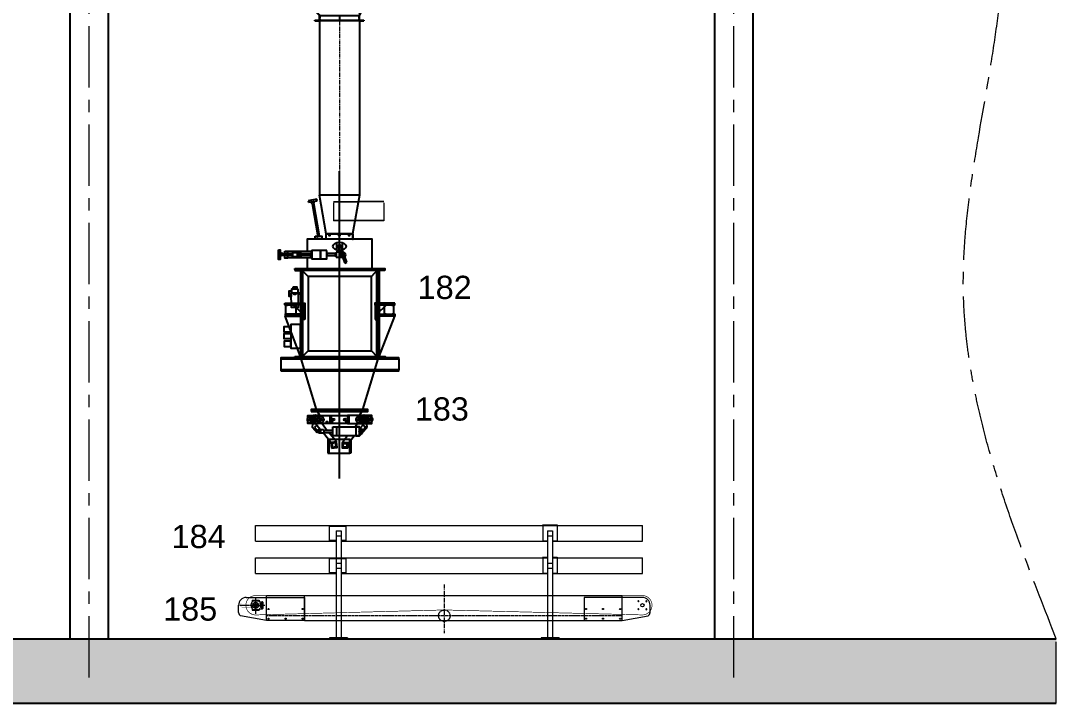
# Model space of a CAD drawing. Header units: millimetres. Extents: x 3220 to 226993, y 817 to 176024.
# Drawn here: x 173736 to 181768, y 77042 to 82332 of the extents above; entities that cross this region are included whole.
import ezdxf

# ---------------------------------------------------------------- set-up
doc = ezdxf.new("R2010")
doc.units = ezdxf.units.MM
for name, pattern in [('AXES', [50.8, 31.75, -6.35, 6.35, -6.35]), ('AXES2', [1.125, 0.75, -0.125, 0.125, -0.125]), ('DASHED2', [9.525, 6.35, -3.175]), ('DOT_CENTER', [14, 12, -1, 0, -1]), ('LONG_DASHED', [15, 10, -5])]:
    doc.linetypes.add(name, pattern=pattern)
for name, color, linetype in [('1', 7, 'Continuous'), ('AXES', 1, 'AXES2'), ('BANDE', 6, 'Continuous'), ('INTERROMPU', 3, 'DASHED2'), ('Repère', 76, 'Continuous')]:
    doc.layers.add(name, color=color, linetype=linetype)
doc.layers.add('Axe', color=1, linetype='AXES', lineweight=9)
doc.layers.add('DESSIN', color=7, linetype='Continuous', lineweight=25)
doc.styles.get("Standard").update_dxf_attribs({"font": 'arial.ttf'})

# ---------------------------------------------------------------- blocks, each defined once
blk = doc.blocks.new('section c-d')
h = blk.add_hatch()
h.set_pattern_fill('AR-CONC', color=256, scale=3)
h.paths.add_polyline_path([(-250, 0), (-1500, 0), (-1500, -500), (-250, -500)])
h.paths.add_polyline_path([(0, 0), (-250, 0), (-250, -500), (0, -500)])
h.paths.add_polyline_path([(250, 0), (0, 0), (0, -500), (250, -500)])
h.paths.add_polyline_path([(3000, 0), (250, 0), (250, -500), (3000, -500)])
h.paths.add_polyline_path([(6000, 0), (3000, 0), (3000, -500), (3250, -500), (6000, -500)])
h.paths.add_polyline_path([(9000, 0), (6000, 0), (6000, -500), (6250, -500), (9000, -500)])
h.paths.add_polyline_path([(12000, 0), (9000, 0), (9000, -500), (9250, -500), (12000, -500)])
h.paths.add_polyline_path([(15000, 0), (14750, 0), (12000, 0), (12000, -500), (15000, -500)])
h.paths.add_polyline_path([(23750, 0), (15000, 0), (15000, -500), (23750, -500)])
h.paths.add_polyline_path([(24000, 0), (23750, 0), (23750, -500), (24000, -500)])
h.paths.add_polyline_path([(24250, 0), (24000, 0), (24000, -500), (24250, -500)])
h.paths.add_polyline_path([(32500, 0), (24250, 0), (24250, -500), (32500, -500)])
for p, q in [((-1500, 0), (32500, 0)), ((-1500, -500), (32500, -500))]:
    blk.add_line(p, q)
at = {"color": 76}
for points in [[(24850, 0), (25150, 0), (25150, 6000), (24850, 6000)], [(29850, 0), (30150, 0), (30150, 6000), (29850, 6000)]]:
    blk.add_lwpolyline(points, close=True, dxfattribs=at)
at = {"layer": 'Axe', "ltscale": 15}
for p, q in [((25000, -300), (25000, 8219.3)), ((30000, -300), (30000, 8219.3)), ((32500, -500), (32500, 0))]:
    blk.add_line(p, q, dxfattribs=at)
blk.add_spline([(32500, 0), (31779.3, 2718.3), (32093.5, 5399.5), (31970.2, 6548.9), (31792.2, 7514.9), (31905.5, 8219.3)], degree=3, dxfattribs=at)
blk = doc.blocks.new('612060V__444', base_point=(-508147.4, -204176.8))
at = {"layer": '1', "color": 6, "linetype": 'Continuous'}
for p, q in [((-379429.8, -147737.6), (-379429.8, -147734.6)), ((-379429.8, -147734.6), (-378655.8, -147734.6)), ((-378655.8, -147737.6), (-379429.8, -147737.6)), ((-379133.3, -148004.6), (-379401.1, -147737.6)), ((-378684.1, -147737.6), (-378827.3, -148004.6)), ((-378655.8, -147734.6), (-378655.8, -147737.6)), ((-379133.3, -148038.6), (-379133.3, -148004.6)), ((-379130.3, -148004.6), (-378830.3, -148004.6)), ((-378827.3, -148004.6), (-378830.3, -148004.6)), ((-378827.3, -148004.6), (-378827.3, -148038.6)), ((-379170.3, -148041.6), (-379136.3, -148041.6)), ((-379170.3, -148044.6), (-379170.3, -148041.6)), ((-379170.3, -148044.6), (-379136.3, -148044.6)), ((-379136.3, -148041.6), (-378790.3, -148041.6)), ((-378980.3, -148044.6), (-379136.3, -148044.6)), ((-378824.3, -148044.6), (-378980.3, -148044.6)), ((-378824.3, -148044.6), (-378790.3, -148044.6)), ((-378790.3, -148041.6), (-378790.3, -148044.6))]:
    blk.add_line(p, q, dxfattribs=at)
at = {"layer": '1', "color": 3, "linetype": 'LONG_DASHED'}
for p, q in [((-379130.3, -148003.4), (-379399.8, -147734.6)), ((-378685.8, -147734.6), (-378830.3, -148003.4)), ((-379130.3, -148038.6), (-379130.3, -148003.4)), ((-378830.3, -148003.4), (-378830.3, -148038.6))]:
    blk.add_line(p, q, dxfattribs=at)
at = {"layer": '1', "color": 3, "linetype": 'DOT_CENTER'}
for p, q in [((-379042.8, -147734.6), (-379042.8, -147799.9)), ((-378980.3, -147999.4), (-378980.3, -148044.6))]:
    blk.add_line(p, q, dxfattribs=at)
at = {"layer": '1', "color": 2, "linetype": 'Continuous'}
blk.add_line((-379130.3, -148004.6), (-379133.3, -148004.6), dxfattribs=at)
at = {"layer": '1', "color": 6, "linetype": 'Continuous'}
for centre, start, end in [((-379136.3, -148038.6), 270, 0), ((-378824.3, -148038.6), 180, 270)]:
    blk.add_arc(centre, 3, start, end, dxfattribs=at)
at = {"layer": '1', "color": 3, "linetype": 'LONG_DASHED'}
for centre, start, end in [((-379136.3, -148038.6), 270, 0), ((-378824.3, -148038.6), 180, 270)]:
    blk.add_arc(centre, 6, start, end, dxfattribs=at)
blk = doc.blocks.new('181')
at = {"xscale": -1}
blk.add_blockref('612060V__444', (127571.6, -56444.1), dxfattribs=at)
blk = doc.blocks.new('weigh bagging L')
at = {"color": 1}
for p, q in [((0, -197.2), (0, 2183.4)), ((-407.9, 1138), (-407.9, 1160.9)), ((-347, 1137.2), (-347, 1160.9)), ((353.8, 1137.2), (353.8, 1160.9)), ((414.7, 1138), (414.7, 1160.9)), ((-408.1, 1084.8), (-408, 1056.4)), ((-347.9, 1084.4), (-347.9, 1057.2)), ((354.7, 1084.4), (354.7, 1057.2)), ((414.9, 1084.8), (414.8, 1056.4))]:
    blk.add_line(p, q, dxfattribs=at)
for p, q in [((-173.8, 1966.9), (-241.3, 1955.7)), ((-241.3, 1955.7), (-239.3, 1943.4)), ((-239.3, 1943.4), (-173.2, 1954.4)), ((-210.1, 1933.8), (-218.9, 1946.8)), ((-197.3, 1935.2), (-210.1, 1933.8)), ((-210.1, 1933.8), (-166.9, 1677.9)), ((-197.3, 1935.2), (-191.1, 1951.4)), ((-154.1, 1680.4), (-197.3, 1935.2)), ((-173.2, 1954.4), (-173.8, 1966.9)), ((-177.4, 1674), (-177.4, 1680.4)), ((-177.4, 1674), (-166.9, 1677.9)), ((-166.9, 1677.9), (-154.1, 1680.4)), ((-22.4, 1629.9), (-22.4, 1573.4)), ((-12, 1609.2), (3, 1615.2)), ((9.5, 1555.4), (-12, 1609.2)), ((3, 1615.2), (27.8, 1555.4)), ((22.2, 1630.6), (22.2, 1572.7)), ((-440.2, 1545.9), (-459.6, 1551.9)), ((-440.2, 1531.7), (-459.6, 1525.8)), ((-359.9, 1553.8), (-308, 1553.8)), ((-359.9, 1519.4), (-359.9, 1553.8)), ((27.8, 1555.4), (-24.8, 1555.4)), ((-24.8, 1555.4), (-24.8, 1517.2)), ((-308, 1519.4), (-359.9, 1519.4)), ((-24.8, 1517.2), (27.8, 1517.2)), ((23.8, 1517.2), (42.2, 1471.7)), ((57.6, 1477.9), (41.6, 1523)), ((42.2, 1471.7), (57.6, 1477.9)), ((-346.3, 1422.6), (-346.3, 1414.2)), ((-346.3, 1414.2), (-301.3, 1414.2)), ((-301.3, 1414.2), (-301.3, 748.2)), ((-242.6, 1368.1), (-295, 1422.6)), ((249.4, 1368.1), (299.4, 1422.6)), ((352.2, 1414.2), (309.6, 1414.2)), ((309.6, 1414.2), (309.6, 748.2)), ((352.2, 1422.6), (352.2, 1414.2)), ((-353.4, 1149.6), (-281, 1072)), ((366.2, 1149.6), (289.3, 1073.1)), ((-301.3, 748.2), (-421, 1060.7)), ((-421, 1060.7), (-301.3, 1060.7)), ((309.6, 748.2), (429.3, 1060.7)), ((429.3, 1060.7), (309.6, 1060.7)), ((-454.2, 728.9), (-454.2, 643.4)), ((-176.9, 338.3), (-296.1, 728.7)), ((-242.6, 792.4), (-286.9, 748.2)), ((181.2, 338.3), (300.5, 728.7)), ((249.4, 792.4), (291.4, 748.2)), ((460.2, 728.9), (460.2, 643.4)), ((-152.1, 289.6), (-169.9, 322.7)), ((156.4, 289.6), (174.2, 322.7)), ((-231.3, 278.5), (-214.4, 279.4)), ((-138.1, 278.5), (-155, 279.4)), ((146.9, 278.5), (163.8, 279.4)), ((240.1, 278.5), (223.2, 279.4)), ((-208.4, 197.8), (-206.7, 228.4)), ((-173.2, 156.9), (-208.4, 197.8)), ((-175.2, 216.8), (-193.8, 201.3)), ((-193.8, 201.3), (-170.5, 172.5)), ((-175.2, 216.8), (-145, 181.3)), ((-170.5, 172.5), (-173.2, 156.9)), ((-158.6, 181.3), (-121.8, 181.3)), ((-158.6, 168.9), (-158.6, 168.9)), ((-134.2, 229.4), (-93.5, 173.9)), ((-121.8, 181.3), (-121.8, 173.9)), ((120.5, 201.6), (143.4, 229.4)), ((132.6, 229.4), (128.8, 211.7)), ((143.4, 229.4), (149.8, 239.8)), ((172.1, 229.4), (149.8, 239.8)), ((182.5, 216.4), (162.7, 191.9)), ((179.9, 160.1), (216.3, 197.6)), ((201.6, 201.1), (180.2, 174)), ((182.5, 216.4), (184.4, 223.6)), ((182.5, 216.4), (201.6, 201.1)), ((216.3, 197.6), (212.2, 227.6)), ((-158.6, 154.2), (-158.6, 156.4)), ((-123.1, 154.2), (-158.6, 154.2)), ((-123.1, 154.2), (-123.1, 159.6)), ((-65.8, 80.7), (-123.1, 154.2)), ((-23.4, 86.2), (-80.8, 159.6)), ((64.1, 132.9), (23.2, 80.4)), ((114.6, 132.9), (64.1, 132.9)), ((66.1, 80.4), (74.1, 80.4)), ((74.1, 80.4), (114.6, 132.9))]:
    blk.add_line(p, q)
for points in [[(-101.6, 1698.9), (101.6, 1698.9), (101.6, 1656.2), (-101.6, 1656.2)], [(108.2, 1697.7), (101.6, 1697.7), (101.6, 1656.2), (108.2, 1656.2)], [(-187, 1680.4), (-135.1, 1680.4), (-135.1, 1656.2), (-187, 1656.2)], [(-471.1, 1575.2), (-459.6, 1575.2), (-459.6, 1500.8), (-471.1, 1500.8)], [(-440.2, 1545.9), (-366.2, 1545.9), (-366.2, 1531.7), (-440.2, 1531.7)], [(-421.6, 1563.7), (-402.6, 1563.7), (-402.6, 1511.1), (-421.6, 1511.1)], [(-402.6, 1563.7), (-214.7, 1563.7), (-214.7, 1511.5), (-402.6, 1511.5)], [(-359.9, 1548.7), (-365, 1548.7), (-365, 1525.4), (-359.9, 1525.4)], [(-221.4, 1530.5), (-294.2, 1530.5), (-294.2, 1546.9), (-221.4, 1546.9)], [(-214.7, 1524.2), (-221.4, 1524.2), (-221.4, 1547.9), (-214.7, 1547.9)], [(-146.3, 1570.8), (-214.7, 1570.8), (-214.7, 1504.4), (-146.3, 1504.4)], [(-95.8, 1570.8), (-146.3, 1570.8), (-146.3, 1505.4), (-95.8, 1505.4)], [(-95.8, 1530.3), (-30.8, 1530.3), (-30.8, 1545.8), (-95.8, 1545.8)], [(-30.8, 1550.6), (-24.8, 1550.6), (-24.8, 1524.3), (-30.8, 1524.3)], [(-346.3, 1430.5), (352.2, 1430.5), (352.2, 1422.6), (-346.3, 1422.6)], [(299.4, 1422.6), (-295, 1422.6), (-295, 748.2), (299.4, 748.2)], [(291.4, 1414.4), (-286.9, 1414.4), (-286.9, 748.2), (291.4, 748.2)], [(249.4, 1368.1), (-242.6, 1368.1), (-242.6, 792.4), (249.4, 792.4)], [(-358.3, 1287.9), (-330.3, 1287.9), (-330.3, 1268.8), (-358.3, 1268.8)], [(-371.9, 1255.4), (-391.7, 1255.4), (-391.7, 1215.1), (-371.9, 1215.1)], [(-372.5, 1241.9), (-318.8, 1241.9), (-318.3, 1127), (-371.9, 1127)], [(-319.4, 1268.8), (-371.9, 1268.8), (-371.9, 1241.9), (-319.4, 1241.9)], [(-319.4, 1241.9), (-301.3, 1241.9), (-301.3, 1232.1), (-319.4, 1232.1)], [(-422.3, 1160.9), (-267.3, 1160.9), (-267.3, 1149.6), (-422.3, 1149.6)], [(-414.8, 1149.6), (-338.7, 1149.6), (-338.7, 1076.2), (-414.8, 1076.2)], [(-269, 1033.9), (-281, 1033.9), (-281, 1149.6), (-269, 1149.6)], [(430.7, 1160.9), (275.7, 1160.9), (275.7, 1149.6), (430.7, 1149.6)], [(277.3, 1033.9), (289.3, 1033.9), (289.3, 1149.6), (277.3, 1149.6)], [(423.1, 1149.6), (347, 1149.6), (347, 1076.2), (423.1, 1076.2)], [(-421, 1066.9), (-301.3, 1066.9), (-301.3, 1076.2), (-421, 1076.2)], [(-421, 1060.7), (-301.3, 1060.7), (-301.3, 1066.9), (-421, 1066.9)], [(429.3, 1066.9), (309.6, 1066.9), (309.6, 1076.2), (429.3, 1076.2)], [(429.3, 1060.7), (309.6, 1060.7), (309.6, 1066.9), (429.3, 1066.9)], [(-377.4, 936.4), (-429.2, 936.4), (-429.2, 979.4), (-377.4, 979.4)], [(-301.3, 996.9), (-377.4, 996.9), (-377.4, 811.8), (-301.3, 811.8)], [(-377.4, 885.9), (-428.3, 885.9), (-428.3, 925.4), (-377.4, 925.4)], [(-377.4, 865.8), (-427, 865.8), (-427, 826.3), (-377.4, 826.3)], [(-454.2, 728.9), (460.2, 728.9), (460.2, 736.7), (-454.2, 736.7)], [(-346.5, 748.2), (354.8, 748.2), (354.8, 736.7), (-346.5, 736.7)], [(-338.7, 736.7), (344.3, 736.7), (344.3, 729.9), (-338.7, 729.9)], [(-454.2, 636.5), (460.2, 636.5), (460.2, 644.4), (-454.2, 644.4)], [(-217.3, 330.3), (221.6, 330.3), (221.6, 338.3), (-217.3, 338.3)], [(-217.3, 322.7), (221.6, 322.7), (221.6, 330.3), (-217.3, 330.3)], [(-92.7, 235), (-100.3, 235), (-100.3, 243.5), (-92.7, 243.5)], [(-71, 289.6), (72.9, 289.6), (72.9, 229.4), (-71, 229.4)], [(-71, 289.6), (-62.5, 289.6), (-62.5, 229.4), (-71, 229.4)], [(-62.5, 235.8), (-54.2, 235.8), (-54.2, 243.7), (-62.5, 243.7)], [(62.6, 235.6), (53.2, 235.6), (53.2, 243.1), (62.6, 243.1)], [(72.9, 289.6), (62.6, 289.6), (62.6, 229.4), (72.9, 229.4)], [(-121.1, 159.6), (-51.4, 159.6), (-51.4, 173.9), (-121.1, 173.9)], [(-51.4, 201.6), (155.8, 201.6), (155.8, 133.6), (-51.4, 133.6)], [(-51.4, 201.6), (-22.5, 201.6), (-22.5, 133.6), (-51.4, 133.6)], [(155.8, 201.6), (127.2, 201.6), (127.2, 133.6), (155.8, 133.6)], [(-88.2, 0), (-82.2, 0), (-82.2, 105.8), (-88.2, 105.8)], [(-82.2, 0), (82.2, 0), (82.2, 105.8), (-82.2, 105.8)], [(-60.3, 37.6), (-17.8, 43.1), (-23.4, 86.2), (-65.8, 80.7)], [(66.1, 36.9), (23.2, 36.9), (23.2, 80.4), (66.1, 80.4)], [(88.2, 0), (82.2, 0), (82.2, 105.8), (88.2, 105.8)], [(-54, 45.7), (-25.9, 49.4), (-29.6, 78.1), (-57.7, 74.5)], [(58.8, 44.2), (30.5, 44.2), (30.5, 73.1), (58.8, 73.1)]]:
    blk.add_lwpolyline(points, close=True)
for points in [[(-249.9, 1511.5), (-249.9, 1430.5), (255.3, 1430.5), (255.3, 1656.2), (-249.9, 1656.2), (-249.9, 1563.7)], [(-206.1, 229.4), (-243.5, 229.4), (-243.5, 289.6), (-203.5, 289.6)], [(-166, 289.6), (-71, 289.6), (-71, 229.4), (-163.3, 229.4)], [(174.8, 289.6), (72.9, 289.6), (72.9, 229.4), (172.1, 229.4)], [(214.9, 229.4), (252.3, 229.4), (252.3, 289.6), (212.3, 289.6)]]:
    blk.add_lwpolyline(points)
for centre, radius in [((-76.4, 1686), 3.01), ((-0.2, 1685.8), 3.81), ((76.7, 1685.9), 3.63), ((-0.1, 1601.6), 8.05), ((-308, 1536.6), 17.2), ((-308, 1536.6), 10.9), ((-308, 1536.6), 6.53), ((27.8, 1536.3), 19.1), ((27.8, 1536.3), 12), ((27.8, 1536.3), 7.17), ((27.8, 1536.3), 7.17), ((-345.1, 1234.8), 7.19), ((-231.3, 259), 5.22), ((-184.7, 258.7), 36.2), ((-184.7, 258.7), 30.2), ((-184.7, 258.7), 17.4), ((-184.7, 258.7), 12.6), ((-184.7, 258.7), 8.04), ((-138.1, 259), 5.22), ((-44.8, 259), 7.16), ((44.5, 257.9), 8.67), ((146.9, 259), 5.22), ((193.5, 258.7), 36.2), ((193.5, 258.7), 30.2), ((193.5, 258.7), 17.4), ((193.5, 258.7), 12.6), ((193.5, 258.7), 8.04), ((240.1, 259), 5.22), ((-158.6, 168.9), 12.5), ((-158.6, 168.9), 5.7), ((168, 167.3), 13.9), ((168, 167.3), 6.78)]:
    blk.add_circle(centre, radius)
for centre, radius, start, end in [((-231.3, 259), 19.5, 90, 312.56553), ((-138.1, 259), 19.5, 227.43447, 90), ((146.9, 259), 19.5, 90, 312.56553), ((240.1, 259), 19.5, 227.43447, 90), ((155.8, 167.6), 25.2, 270, 90)]:
    blk.add_arc(centre, radius, start, end)
blk.add_ellipse((1.1, 1601.6), major_axis=(-50.6, 0), ratio=0.629581)
blk = doc.blocks.new('185')
at = {"layer": 'Axe', "lineweight": 0}
blk.add_line((-890, 420), (-890, 43.5), dxfattribs=at)
at = {"layer": 'AXES', "lineweight": 0}
for p, q in [((-2479.2, 259.7), (-2282, 259.7)), ((-2354, 314.6), (-2354, 192.3))]:
    blk.add_line(p, q, dxfattribs=at)
at = {"layer": 'BANDE', "lineweight": 0, "const_width": 5}
blk.add_lwpolyline([(642.8, 184.8), (-890, 223.2), (-890, 223.2), (-2352, 184.7, -1.013764), (-2354, 334.7), (646, 334.7, -1.021407)], format="xyb", close=True, dxfattribs=at)
at = {"layer": 'DESSIN', "lineweight": 0}
for p, q in [((-124, 756), (-124, 884.3)), ((-2354, 876.5), (646, 876.5)), ((-2354, 756.5), (-2354, 876.5)), ((-1779.4, 760.5), (-1779.4, 872.4)), ((-1779.4, 872.4), (-1652.9, 872.4)), ((-1730, 836.5), (-1730, 8, 0)), ((-1730, 836.5), (-1690, 836.5)), ((-1690, 836.5), (-1690, 8, 0)), ((-1652.9, 872.4), (-1652.9, 760.5)), ((-124, 882.4), (-13.5, 882.4)), ((-90, 836.5), (-90, 8)), ((-90, 836.5), (-50, 836.5)), ((-50, 836.5), (-50, 8)), ((-13.5, 882.4), (-13.5, 756)), ((646, 756.5), (646, 876.5)), ((-2354, 756.5), (-1730, 756.5)), ((-1730, 760.5), (-1779.4, 760.5)), ((-1730, 796.5), (-1690, 796.5)), ((-1652.9, 760.5), (-1690, 760.5)), ((-1690, 756.5), (-90, 756.5)), ((-90, 756), (-124, 756)), ((-90, 796.5), (-50, 796.5)), ((-50, 756.5), (646, 756.5)), ((-13.5, 756), (-50, 756)), ((-2354, 626.5), (-90, 626.5)), ((-2354, 506.5), (-2354, 626.5)), ((-1779.4, 510.5), (-1779.4, 622.4)), ((-1779.4, 622.4), (-1652.9, 622.4)), ((-1730, 586.5), (-1690, 586.5)), ((-1652.9, 622.4), (-1652.9, 510.5)), ((-124, 506), (-124, 634.3)), ((-124, 632.4), (-90, 632.4)), ((-90, 586.5), (-50, 586.5)), ((-50, 632.4), (-13.5, 632.4)), ((-50, 626.5), (646, 626.5)), ((-13.5, 632.4), (-13.5, 506)), ((646, 506.5), (646, 626.5)), ((-2354, 506.5), (-1730, 506.5)), ((-1730, 510.5), (-1779.4, 510.5)), ((-1730, 546.5), (-1690, 546.5)), ((-1652.9, 510.5), (-1690, 510.5)), ((-1690, 506.5), (-90, 506.5)), ((-90, 506), (-124, 506)), ((-90, 546.5), (-50, 546.5)), ((-50, 506.5), (646, 506.5)), ((-13.5, 506), (-50, 506)), ((488.7, 331.7), (-2268.2, 331.7)), ((-2268.2, 140.5), (-2268.2, 331.7)), ((-1973.2, 140.5), (-1973.2, 331.7)), ((488.7, 140.5), (488.7, 334.7)), ((-2486, 204), (-2486, 259.7)), ((-2426, 319.7), (-1973.5, 319.7)), ((-2381, 299.1), (-2327, 299.1)), ((-2381, 299.1), (-2381, 286)), ((-2327, 299.1), (-2327, 290.4)), ((-2323.3, 286.7), (-2300.8, 286.7)), ((-2319.5, 269.8), (-2319.5, 249.6)), ((-2315.8, 273.6), (-2307.5, 273.6)), ((-2315.8, 245.8), (-2307.5, 245.8)), ((-2307.5, 286.7), (-2307.5, 232.7)), ((-2297.8, 283.7), (-2297.8, 235.7)), ((-1973.5, 319.7), (-1973.5, 140.5)), ((646, 319.7), (193.5, 319.7)), ((193.5, 319.7), (193.5, 140.5)), ((706, 204), (706, 259.7)), ((-2268.2, 140.5), (-2470.5, 177.8)), ((-2381, 233.3), (-2381, 220.3)), ((-2381, 220.3), (-2327, 220.3)), ((-2327, 228.9), (-2327, 220.3)), ((-2323.3, 232.7), (-2300.8, 232.7)), ((488.7, 140.5), (690.6, 177.8)), ((-1973.5, 140.5), (-2268.2, 140.5)), ((-1973.5, 140.5), (193.5, 140.5)), ((193.5, 140.5), (488.7, 140.5)), ((-1780, 8, 0), (-1780, 0, 0)), ((-1640, 8, 0), (-1780, 8, 0)), ((-1640, 0, 0), (-1780, 0, 0)), ((-1640, 8, 0), (-1640, 0, 0)), ((-140, 8), (-140, 0)), ((0, 8), (-140, 8)), ((0, 0), (-140, 0)), ((0, 8), (0, 0))]:
    blk.add_line(p, q, dxfattribs=at)
at = {"layer": 'DESSIN', "lineweight": 0, "const_width": 1.2}
blk.add_lwpolyline([(-2457.8, 244.7), (-2334, 244.7, 1), (-2334, 274.7), (-2457.8, 274.7, 1)], format="xyb", close=True, dxfattribs=at)
at = {"layer": 'DESSIN', "lineweight": 0}
for centre, radius in [((-2354, 259.7), 23.2), ((-2354, 259.7), 13.1), ((615, 290.6), 3.19), ((646, 259.7), 13.1), ((676.9, 290.6), 3.19), ((-2253.2, 230.4), 4.5), ((-1988.5, 230.4), 4.5), ((208.5, 230.4), 4.5), ((341.1, 230.4), 4.5), ((473.7, 230.4), 4.5), ((615, 228.8), 3.19), ((676.9, 228.8), 3.19), ((-2253.2, 155.5), 4.5), ((-2253.2, 155.4), 4.5), ((-2120.9, 155.5), 4.5), ((-1988.5, 155.5), 4.5), ((-1988.5, 155.4), 4.5), ((208.5, 155.5), 4.5), ((208.5, 155.4), 4.5), ((341.1, 155.5), 4.5), ((473.7, 155.5), 4.5), ((473.7, 155.4), 4.5)]:
    blk.add_circle(centre, radius, dxfattribs=at)
for centre, radius, start, end in [((-2426, 259.7), 60, 90, 180), ((-2354, 259.7), 36.7, 139.39894, 220.60106), ((-2384.8, 286), 3.75, 319.39894, 0), ((-2323.3, 290.4), 3.75, 180, 270), ((-2315.8, 269.8), 3.75, 90, 180), ((-2315.8, 249.6), 3.75, 180, 270), ((-2300.8, 283.7), 3, 0, 90), ((615, 290.6), 3.75, 180, 90), ((646, 259.7), 60, 0, 90), ((676.9, 290.6), 3.75, 180, 90), ((-2456, 204), 30, 180, 240.95259), ((-2384.8, 233.3), 3.75, 0, 40.60106), ((-2323.3, 228.9), 3.75, 90, 180), ((-2300.8, 235.7), 3, 270, 0), ((615, 228.8), 3.75, 180, 90), ((676.9, 228.8), 3.75, 180, 90), ((676, 204), 30, 299.09775, 0)]:
    blk.add_arc(centre, radius, start, end, dxfattribs=at)
at = {"layer": 'INTERROMPU', "lineweight": 0}
for p, q in [((-2381, 293.1), (-2327, 293.1)), ((-2307.5, 267.9), (-2297.8, 267.9)), ((-2307.5, 251.4), (-2297.8, 251.4)), ((-2381, 226.3), (-2327, 226.3)), ((-2268.2, 180.5), (488.7, 180.5))]:
    blk.add_line(p, q, dxfattribs=at)
at = {"layer": 'INTERROMPU', "lineweight": 0, "const_width": 0.2}
blk.add_lwpolyline([(-940, 180.5), (-917, 207.7), (-897, 207.7), (-897, 178.7, 1), (-883, 178.7), (-883, 207.7), (-863, 207.7), (-840, 180.5)], format="xyb", dxfattribs=at)
at = {"layer": 'INTERROMPU', "lineweight": 0}
blk.add_circle((-890, 178.7), 44.5, dxfattribs=at)

msp = doc.modelspace()

# ---------------------------------------------------------------- linework, layer by layer
at = {"color": 4}
for p, q in [((176052.7, 82332.4), (176052.7, 80980.9, 0)), ((176362.7, 82332.4), (176362.7, 80980.9, 0)), ((176106.1, 80680.9, 0), (176052.7, 80980.9, 0)), ((176362.7, 80980.9, 0), (176309.4, 80680.9, 0))]:
    msp.add_line(p, q, dxfattribs=at)
at = {"color": 5, "lineweight": 0}
for p, q in [((176161.6, 80931.1, 0), (176357.7, 80931.1, 0)), ((176161.6, 80929.1, 0), (176357.7, 80929.1, 0)), ((176161.6, 80920.9, 0), (176161.6, 80780.9, 0)), ((176553.8, 80931.1, 0), (176357.7, 80931.1, 0)), ((176553.8, 80929.1, 0), (176357.7, 80929.1, 0)), ((176553.8, 80920.9, 0), (176553.8, 80780.9, 0)), ((176553.8, 80782.9, 0), (176161.6, 80782.9, 0)), ((176553.8, 80780.9, 0), (176161.6, 80780.9, 0))]:
    msp.add_line(p, q, dxfattribs=at)
at = {"color": 4, "elevation": 0}
msp.add_lwpolyline([(176362.7, 80980.9), (176052.7, 80980.9)], dxfattribs=at)
at = {"elevation": 0}
msp.add_lwpolyline([(176309.4, 80680.9), (176106.1, 80680.9)], dxfattribs=at)
at = {"layer": 'Axe'}
msp.add_line((176207.7, 82332.4), (176207.7, 80680.9, 0), dxfattribs=at)

# ---------------------------------------------------------------- block references
at = {"color": 2}
msp.add_blockref('section c-d', (149268.2, 77542.4), dxfattribs=at)
at = {"xscale": -1}
msp.add_blockref('181', (174612.2, 82644.4), dxfattribs=at)
at = {"lineweight": 0}
msp.add_blockref('weigh bagging L', (176207.7, 78982, 0), dxfattribs=at)
msp.add_blockref('185', (177911.8, 77542.4, 0))

# ---------------------------------------------------------------- texts
at = {"layer": 'Repère', "char_height": 180, "attachment_point": 1}
for s, insert in [('182', (176814.9, 80355.7)), ('183', (176792.9, 79413.3)), ('184', (174906.9, 78425.3)), ('185', (174841.1, 77862.8))]:
    msp.add_mtext_dynamic_manual_height_columns(s, width=631.382, gutter_width=12.5, heights=[0], dxfattribs=dict(at, insert=insert))

doc.saveas('drawing.dxf')
